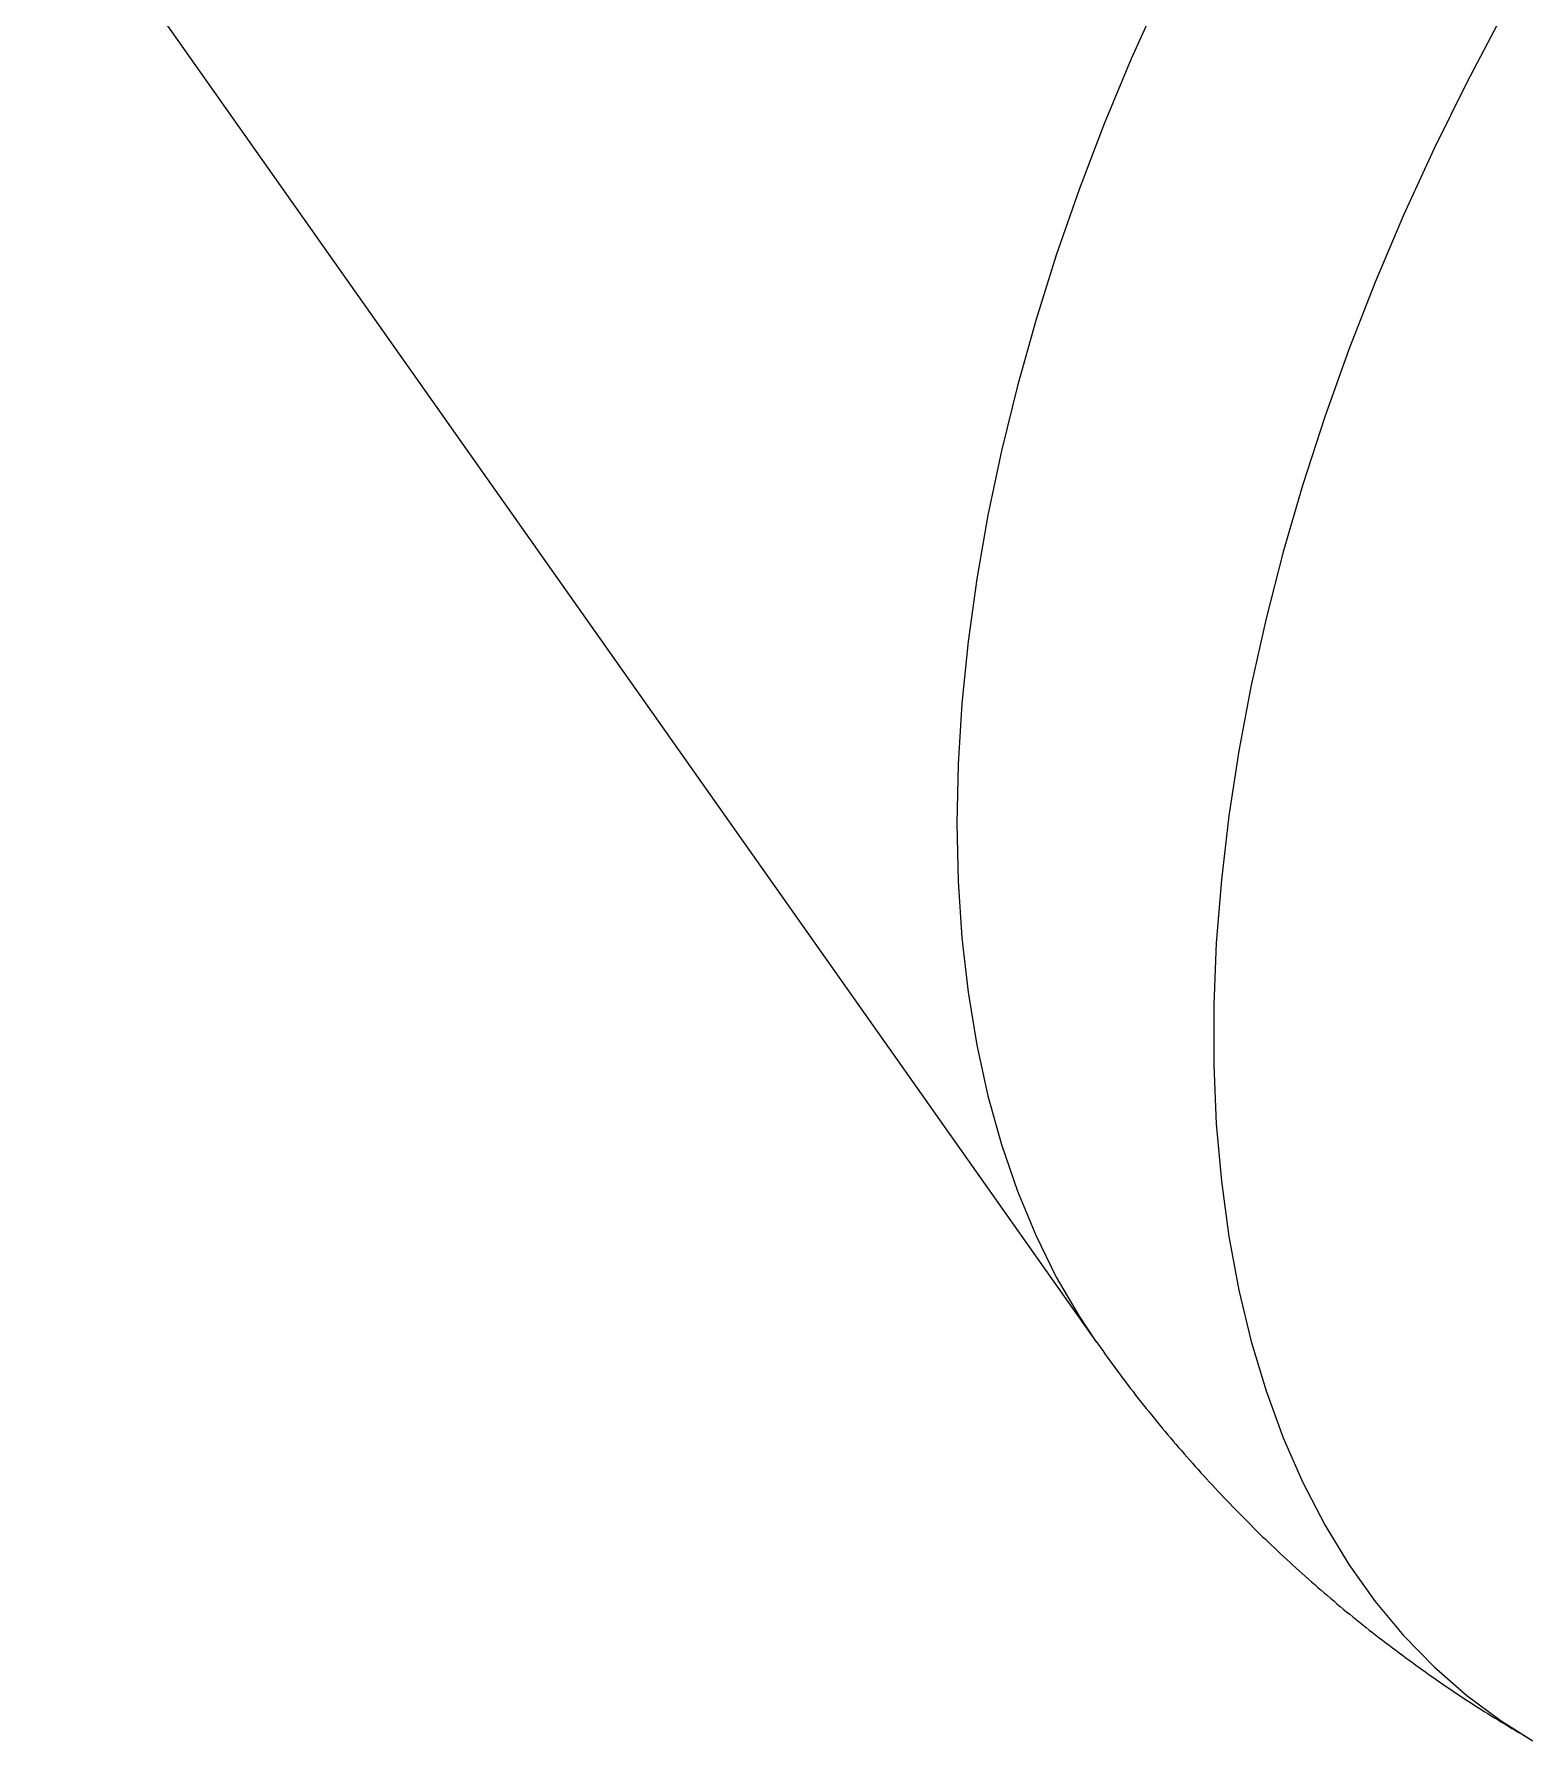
# Model space of a CAD drawing. Header units: inches. Extents: x 1 to 63.1, y 0.7 to 40.3.
# Drawn here: x 23.154 to 26.754, y 26.847 to 30.947 of the extents above; entities that cross this region are included whole.
import ezdxf

# ---------------------------------------------------------------- set-up
doc = ezdxf.new("R2010")
doc.units = ezdxf.units.IN
doc.header["$MEASUREMENT"] = 0
doc.layers.add('OBJECT', color=7, linetype='Continuous')

msp = doc.modelspace()

# ---------------------------------------------------------------- linework, layer by layer
at = {"layer": 'OBJECT', "linetype": 'Continuous', "lineweight": 15}
msp.add_line((23.1545, 31.4216, 1.1656), (25.7052, 27.8057, 1.1656), dxfattribs=at)
at = {"layer": 'OBJECT', "linetype": 'Continuous', "lineweight": 15, "elevation": 1.1656, "flags": 128}
for points in [[(25.86, 31.0437), (25.7897, 30.8879), (25.7244, 30.7312), (25.6643, 30.5738), (25.6094, 30.4163), (25.56, 30.2589), (25.516, 30.1021), (25.4778, 29.9462), (25.4452, 29.7916), (25.4185, 29.6386), (25.3976, 29.4877), (25.3827, 29.3393), (25.3737, 29.1935), (25.3707, 29.0509), (25.3737, 28.9118), (25.3827, 28.7764), (25.3976, 28.6452), (25.4185, 28.5184), (25.4452, 28.3963), (25.4778, 28.2793), (25.516, 28.1676), (25.56, 28.0615), (25.6094, 27.9612), (25.6643, 27.867), (25.7048, 27.8063)], [(26.678, 30.9878), (26.5952, 30.831), (26.5171, 30.6724), (26.4437, 30.5123), (26.3754, 30.3512), (26.3122, 30.1894), (26.2542, 30.0273), (26.2017, 29.8653), (26.1547, 29.7036), (26.1133, 29.5428), (26.0776, 29.3832), (26.0478, 29.2251), (26.0239, 29.0689), (26.0059, 28.915), (25.9938, 28.7637), (25.9878, 28.6154), (25.9878, 28.4704), (25.9938, 28.329), (26.0059, 28.1916), (26.0239, 28.0585), (26.0478, 27.93), (26.0776, 27.8063), (26.1133, 27.6879), (26.1547, 27.5748), (26.2017, 27.4675), (26.2542, 27.3661), (26.3122, 27.2709), (26.3754, 27.1821), (26.4437, 27.0999), (26.5171, 27.0245), (26.5952, 26.9561), (26.678, 26.8948), (26.7542, 26.847)]]:
    msp.add_lwpolyline(points, dxfattribs=at)
at = {"layer": 'OBJECT', "linetype": 'Continuous', "lineweight": 15}
msp.add_open_spline([(25.7044, 27.8073, 1.1656), (25.7338, 27.7665, 1.1656), (25.7949, 27.6817, 1.1656), (25.8956, 27.559, 1.1656), (26.004, 27.4382, 1.1656), (26.1178, 27.3235, 1.1656), (26.2367, 27.2148, 1.1656), (26.3603, 27.1124, 1.1656), (26.4883, 27.0166, 1.1656), (26.6192, 26.9274, 1.1656), (26.7095, 26.8737, 1.1656), (26.7541, 26.8472, 1.1656)], degree=3, knots=[0, 0, 0, 0, 0.105198, 0.218825, 0.331978, 0.444681, 0.556956, 0.668825, 0.780308, 0.891427, 1, 1, 1, 1], dxfattribs=at)

doc.saveas('drawing.dxf')
